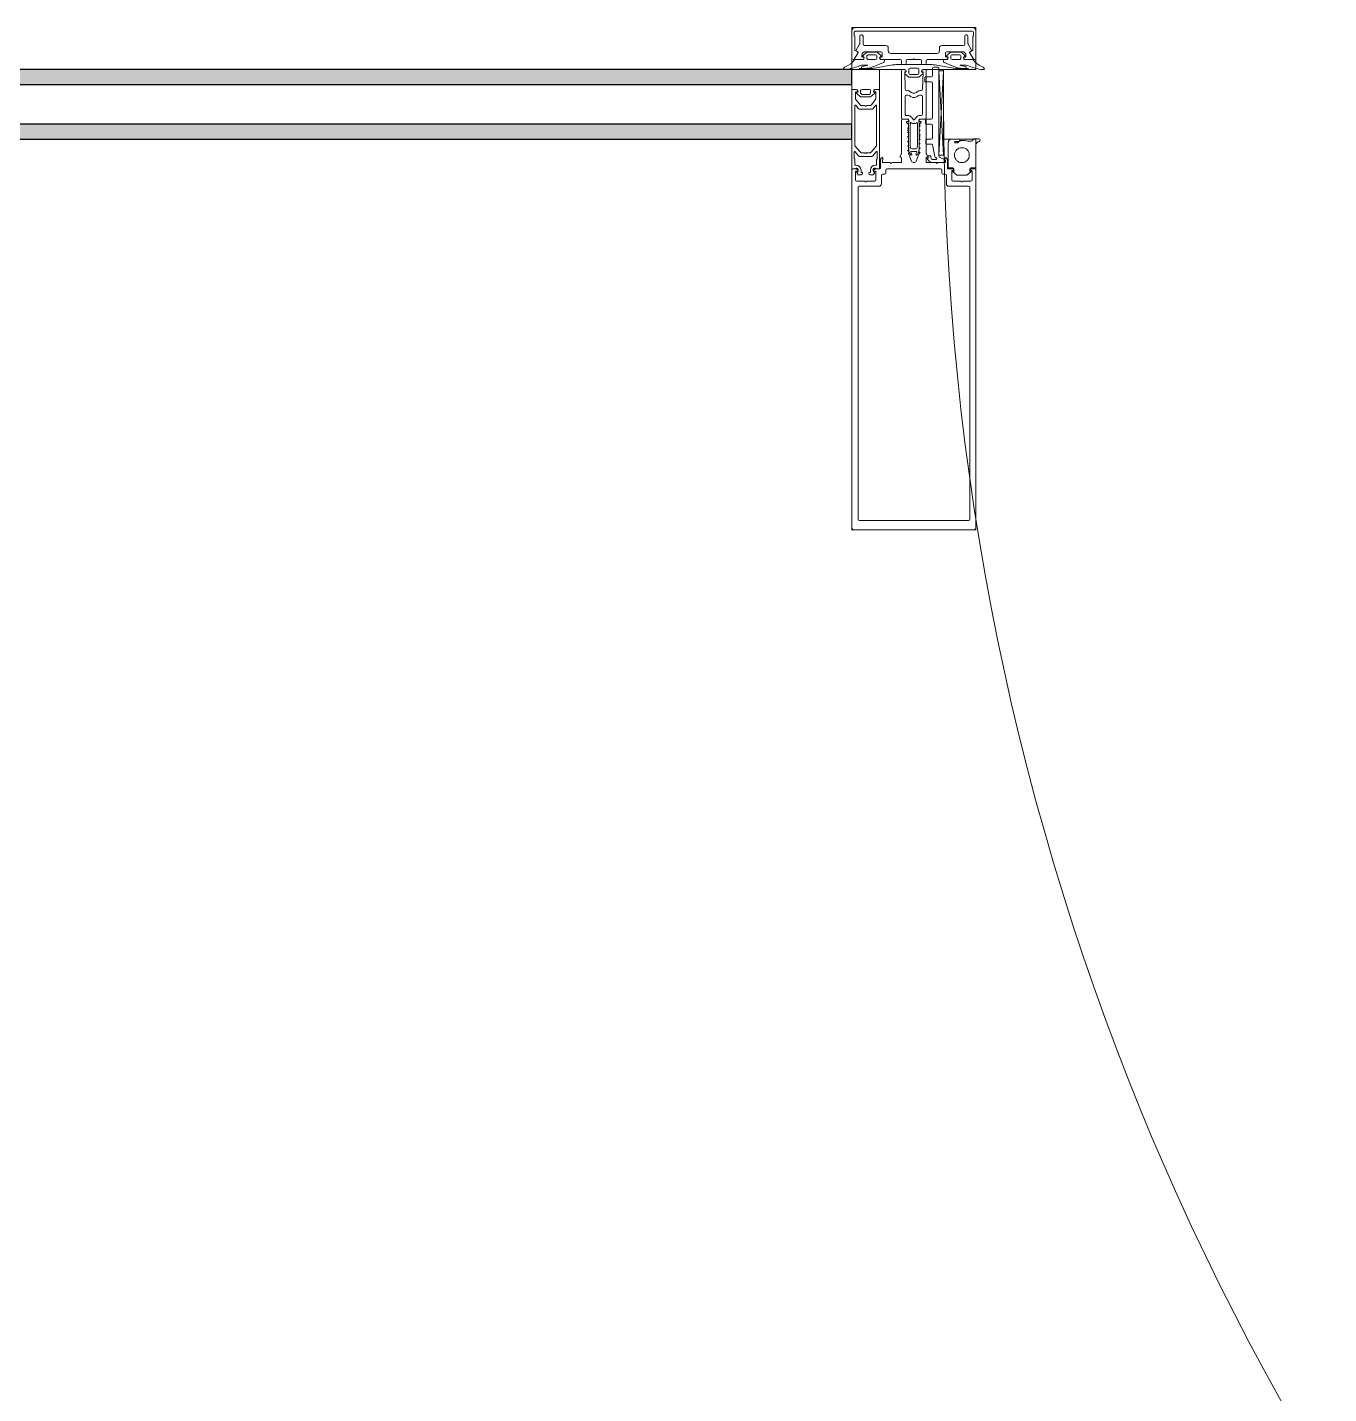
# Model space of a CAD drawing. Header units: millimetres. Extents: x 90978 to 295199, y -4084 to 97293.
# Drawn here: x 194347 to 194871, y 33613 to 34164 of the extents above; entities that cross this region are included whole.
import ezdxf

# ---------------------------------------------------------------- set-up
doc = ezdxf.new("R2010")
doc.units = ezdxf.units.MM
doc.header["$MEASUREMENT"] = 0
for name, color, linetype, lineweight in [('CSM-STL-XX-ZZ-M3-A-XXXX-00001_detached _19_04_21__rvt-1-Level 0$0$A-DETL-GENF', 7, 'CONTINUOUS', 9), ('CSM-STL-XX-ZZ-M3-A-XXXX-00001_detached _19_04_21__rvt-1-Level 0$0$A-DOOR', 4, 'CONTINUOUS', 9), ('CSM-STL-XX-ZZ-M3-A-XXXX-00001_detached _19_04_21__rvt-1-Level 0$0$A-GLAZ-CURT', 7, 'CONTINUOUS', 9), ('CSM-STL-XX-ZZ-M3-A-XXXX-00001_detached _19_04_21__rvt-1-Level 0$0$A-GLAZ-CWMG', 7, 'CONTINUOUS', 9)]:
    doc.layers.add(name, color=color, linetype=linetype, lineweight=lineweight)

msp = doc.modelspace()

# ---------------------------------------------------------------- hatches: boundary and pattern name
at = {"layer": 'CSM-STL-XX-ZZ-M3-A-XXXX-00001_detached _19_04_21__rvt-1-Level 0$0$A-GLAZ-CURT'}
h = msp.add_hatch(color=256, dxfattribs=at)
h.paths.add_polyline_path([(194679.03, 34118.73), (194679.03, 34124.73), (194038.09, 34124.73), (194038.09, 34118.73), (194099.26, 34118.73)], flags=0)
h.paths.add_polyline_path([(194679.03, 34140.73), (194679.03, 34146.73), (194038.09, 34146.73), (194038.09, 34140.73), (194099.26, 34140.73)], flags=0)

# ---------------------------------------------------------------- linework, layer by layer
at = {"layer": 'CSM-STL-XX-ZZ-M3-A-XXXX-00001_detached _19_04_21__rvt-1-Level 0$0$A-DETL-GENF', "extrusion": (0, 0, -1)}
for p, q in [((194679.03, 34162.23), (194679.03, 34151.23)), ((194680.03, 34160.38), (194680.03, 34161.73)), ((194727.53, 34163.73), (194680.53, 34163.73)), ((194680.53, 34162.23), (194684.73, 34162.23)), ((194682.23, 34157.26), (194682.23, 34160.22)), ((194682.73, 34160.72), (194683.03, 34160.72)), ((194683.53, 34160.22), (194683.53, 34156.92)), ((194684.73, 34162.23), (194726.83, 34162.23)), ((194724.53, 34156.92), (194724.53, 34160.22)), ((194725.03, 34160.72), (194725.33, 34160.72)), ((194725.83, 34160.22), (194725.83, 34157.26)), ((194726.83, 34162.23), (194727.53, 34162.23)), ((194728.03, 34161.73), (194728.03, 34160.38)), ((194729.03, 34151.23), (194729.03, 34162.23)), ((194680.23, 34154.51), (194680.23, 34160.03)), ((194680.76, 34154.57), (194682.16, 34157.01)), ((194684.03, 34156.42), (194692.73, 34156.42)), ((194693.73, 34155.42), (194693.73, 34154.22)), ((194714.33, 34154.22), (194714.33, 34155.42)), ((194715.33, 34156.42), (194724.03, 34156.42)), ((194725.9, 34157.01), (194727.31, 34154.57)), ((194727.83, 34160.03), (194727.83, 34154.6)), ((194679.53, 34150.73), (194679.91, 34150.73)), ((194680.06, 34151.03), (194681.6, 34153.62)), ((194680.09, 34150.84), (194681.44, 34153.55)), ((194683.06, 34150.72), (194680.23, 34150.72)), ((194681.35, 34153.82), (194680.34, 34154.33)), ((194680.43, 34150.71), (194683.68, 34150.71)), ((194681.53, 34153.9), (194680.83, 34154.3)), ((194683.03, 34152.42), (194683.03, 34151.92)), ((194683.68, 34151.85), (194683.23, 34151.72)), ((194683.53, 34152.37), (194685.03, 34153.71)), ((194683.88, 34151.81), (194683.68, 34151.85)), ((194683.88, 34150.91), (194683.88, 34151.81)), ((194690.73, 34153.92), (194684.53, 34153.92)), ((194685.03, 34153.71), (194689.24, 34153.71)), ((194685.13, 34152.21), (194685.13, 34151.21)), ((194688.63, 34152.71), (194685.63, 34152.71)), ((194685.63, 34150.71), (194688.63, 34150.71)), ((194691.82, 34149.59), (194687.93, 34148.01)), ((194689.13, 34151.21), (194689.13, 34152.21)), ((194689.24, 34153.71), (194690.73, 34152.37)), ((194690.58, 34151.85), (194690.38, 34151.81)), ((194690.38, 34151.81), (194690.38, 34150.91)), ((194691.03, 34151.72), (194690.58, 34151.85)), ((194690.58, 34150.71), (194692.13, 34150.71)), ((194698.53, 34150.72), (194691.21, 34150.72)), ((194691.23, 34151.92), (194691.23, 34153.42)), ((194692.13, 34150.71), (194692.13, 34150.05)), ((194694.73, 34153.22), (194704.03, 34153.22)), ((194699.03, 34149.22), (194699.03, 34150.22)), ((194700.93, 34150.22), (194700.93, 34149.22)), ((194703.73, 34150.72), (194701.43, 34150.72)), ((194704.03, 34153.22), (194713.33, 34153.22)), ((194706.63, 34150.72), (194704.33, 34150.72)), ((194707.13, 34149.22), (194707.13, 34150.22)), ((194709.03, 34150.22), (194709.03, 34149.22)), ((194716.86, 34150.72), (194709.53, 34150.72)), ((194715.93, 34150.71), (194715.93, 34150.05)), ((194717.48, 34150.71), (194715.93, 34150.71)), ((194716.24, 34149.59), (194720.13, 34148.01)), ((194716.83, 34153.42), (194716.83, 34151.92)), ((194717.03, 34151.72), (194717.48, 34151.85)), ((194723.53, 34153.92), (194717.33, 34153.92)), ((194718.83, 34153.71), (194717.33, 34152.37)), ((194717.48, 34151.85), (194717.68, 34151.81)), ((194717.68, 34151.81), (194717.68, 34150.91)), ((194723.04, 34153.71), (194718.83, 34153.71)), ((194718.93, 34151.21), (194718.93, 34152.21)), ((194719.43, 34152.71), (194722.43, 34152.71)), ((194722.43, 34150.71), (194719.43, 34150.71)), ((194722.93, 34152.21), (194722.93, 34151.21)), ((194724.53, 34152.37), (194723.04, 34153.71)), ((194724.18, 34151.81), (194724.38, 34151.85)), ((194724.18, 34150.91), (194724.18, 34151.81)), ((194724.38, 34151.85), (194724.83, 34151.72)), ((194727.63, 34150.71), (194724.38, 34150.71)), ((194727.83, 34150.72), (194725.01, 34150.72)), ((194725.03, 34151.92), (194725.03, 34152.42)), ((194726.46, 34153.62), (194728, 34151.03)), ((194727.23, 34154.3), (194726.53, 34153.9)), ((194726.62, 34153.56), (194727.98, 34150.84)), ((194727.73, 34154.43), (194726.69, 34153.83)), ((194728.16, 34150.73), (194728.53, 34150.73)), ((194676.84, 34146.71), (194675.87, 34146.71)), ((194679.03, 34146.73), (194690.23, 34146.73)), ((194679.03, 34138.73), (194679.03, 34146.73)), ((194687.36, 34147.21), (194682.23, 34147.21)), ((194682.23, 34146.71), (194699.03, 34146.71)), ((194683.17, 34147.98), (194685.26, 34148.32)), ((194685.22, 34148.51), (194683.46, 34148.51)), ((194695.44, 34148.56), (194688.22, 34147.29)), ((194690.23, 34146.73), (194690.23, 34142.73)), ((194704.03, 34148.71), (194697.18, 34148.71)), ((194699.03, 34146.71), (194700.38, 34146.71)), ((194699.03, 34136.87), (194699.03, 34146.52)), ((194699.23, 34146.72), (194700.11, 34146.72)), ((194700.43, 34148.72), (194699.53, 34148.72)), ((194700.33, 34145.82), (194700.51, 34139.22)), ((194700.78, 34145.82), (194700.33, 34145.82)), ((194700.44, 34145.05), (194702.03, 34143.71)), ((194700.78, 34145.61), (194700.58, 34145.57)), ((194700.78, 34146.31), (194700.78, 34145.61)), ((194702.03, 34145.21), (194702.03, 34146.81)), ((194702.03, 34143.71), (194706.03, 34143.71)), ((194702.53, 34147.31), (194704.03, 34147.31)), ((194705.53, 34144.71), (194702.53, 34144.71)), ((194710.89, 34148.71), (194704.03, 34148.71)), ((194704.03, 34147.31), (194705.53, 34147.31)), ((194706.03, 34146.81), (194706.03, 34145.21)), ((194706.03, 34143.71), (194707.62, 34145.05)), ((194707.28, 34145.61), (194707.28, 34146.31)), ((194707.73, 34145.82), (194707.28, 34145.82)), ((194707.48, 34145.57), (194707.28, 34145.61)), ((194707.54, 34138.71), (194707.73, 34145.82)), ((194708.53, 34148.72), (194707.63, 34148.72)), ((194707.68, 34146.71), (194709.03, 34146.71)), ((194707.95, 34146.72), (194708.83, 34146.72)), ((194711.03, 34143.72), (194708.63, 34143.72)), ((194709.03, 34146.71), (194725.83, 34146.71)), ((194709.03, 34146.52), (194709.03, 34127.22)), ((194711.53, 34147.22), (194711.53, 34144.22)), ((194713.53, 34147.72), (194712.03, 34147.72)), ((194719.84, 34147.29), (194712.62, 34148.56)), ((194714.03, 34112.22), (194714.03, 34147.22)), ((194716.03, 34146.22), (194714.03, 34112.22)), ((194714.03, 34146.22), (194716.03, 34112.22)), ((194716.03, 34146.22), (194714.03, 34146.22)), ((194714.03, 34146.22), (194714.03, 34112.22)), ((194716.03, 34112.22), (194716.03, 34146.22)), ((194725.83, 34147.21), (194720.71, 34147.21)), ((194724.89, 34147.98), (194722.81, 34148.32)), ((194722.84, 34148.51), (194724.6, 34148.51)), ((194731.22, 34146.71), (194732.19, 34146.71)), ((194680.93, 34138.73), (194679.03, 34138.73)), ((194679.03, 34106.93), (194679.03, 34138.23)), ((194679.53, 34138.73), (194680.53, 34138.73)), ((194681.33, 34137.63), (194681.33, 34138.33)), ((194682.58, 34138.23), (194682.58, 34137.23)), ((194684.58, 34138.73), (194683.08, 34138.73)), ((194686.08, 34138.73), (194684.58, 34138.73)), ((194686.58, 34137.23), (194686.58, 34138.23)), ((194687.93, 34137.73), (194687.83, 34138.33)), ((194690.23, 34138.73), (194688.23, 34138.73)), ((194688.73, 34138.73), (194689.73, 34138.73)), ((194690.23, 34142.73), (194690.23, 34138.73)), ((194690.23, 34138.23), (194690.23, 34106.93)), ((194700.51, 34139.22), (194700.52, 34138.71)), ((194701.02, 34138.22), (194701.39, 34138.22)), ((194706.68, 34138.22), (194707.04, 34138.22)), ((194708.43, 34143.52), (194708.46, 34141.92)), ((194708.66, 34141.72), (194711.03, 34141.72)), ((194711.53, 34141.22), (194711.53, 34127.22)), ((194680.53, 34137.53), (194680.53, 34134.73)), ((194680.53, 34134.73), (194682.48, 34132.41)), ((194681.33, 34137.73), (194680.73, 34137.73)), ((194682.58, 34135.73), (194680.99, 34137.07)), ((194681.13, 34137.6), (194681.33, 34137.73)), ((194686.58, 34135.73), (194682.58, 34135.73)), ((194683.08, 34136.73), (194686.08, 34136.73)), ((194688.18, 34137.07), (194686.58, 34135.73)), ((194686.78, 34132.41), (194688.61, 34134.59)), ((194687.83, 34137.63), (194688.04, 34137.6)), ((194688.53, 34137.73), (194687.93, 34137.73)), ((194688.73, 34134.92), (194688.73, 34137.53)), ((194699.03, 34127.22), (194699.03, 34136.87)), ((194700.53, 34135.92), (194700.53, 34128.72)), ((194701.21, 34136.42), (194701.03, 34136.42)), ((194701.39, 34136.42), (194701.21, 34136.42)), ((194707.03, 34136.42), (194706.68, 34136.42)), ((194707.53, 34128.72), (194707.53, 34135.92)), ((194680.23, 34132.21), (194680.23, 34116.2)), ((194681.78, 34130.91), (194680.59, 34132.34)), ((194687.1, 34130.73), (194682.16, 34130.73)), ((194682.86, 34132.23), (194684.33, 34132.23)), ((194684.93, 34132.23), (194686.4, 34132.23)), ((194688.68, 34132.34), (194687.48, 34130.91)), ((194689.03, 34124.2), (194689.03, 34132.21)), ((194701.03, 34128.22), (194701.5, 34128.22)), ((194703.03, 34127.51), (194703.88, 34126.49)), ((194704.19, 34126.49), (194705.04, 34127.51)), ((194706.57, 34128.22), (194707.03, 34128.22)), ((194689.03, 34116.2), (194689.03, 34124.2)), ((194699.03, 34126.22), (194699.03, 34112.85)), ((194701.5, 34126.72), (194699.53, 34126.72)), ((194699.53, 34126.72), (194701.5, 34126.72)), ((194701.09, 34125.36), (194701.03, 34125.62)), ((194701.79, 34124.67), (194701.09, 34125.36)), ((194701.23, 34125.82), (194701.73, 34125.82)), ((194701.43, 34123.12), (194701.83, 34123.35)), ((194701.83, 34122.89), (194701.43, 34123.12)), ((194701.43, 34121.32), (194701.83, 34121.55)), ((194701.84, 34121.8), (194701.66, 34122.12)), ((194701.93, 34122.72), (194701.84, 34121.8)), ((194701.93, 34126.02), (194701.93, 34126.22)), ((194701.93, 34123.53), (194701.93, 34124.32)), ((194706.13, 34126.22), (194706.13, 34126.02)), ((194706.13, 34123.62), (194706.21, 34122.47)), ((194706.22, 34121.8), (194706.13, 34120.83)), ((194706.41, 34122.12), (194706.22, 34121.8)), ((194706.23, 34124.25), (194706.63, 34124.02)), ((194706.63, 34124.02), (194706.23, 34123.79)), ((194706.63, 34122.22), (194706.23, 34121.99)), ((194707.03, 34125.51), (194706.24, 34124.63)), ((194706.33, 34125.82), (194706.83, 34125.82)), ((194706.33, 34122.4), (194706.63, 34122.22)), ((194708.53, 34126.72), (194706.56, 34126.72)), ((194706.63, 34126.72), (194708.53, 34126.72)), ((194708.73, 34126.52), (194708.76, 34124.92)), ((194711.03, 34126.72), (194708.93, 34126.72)), ((194708.96, 34124.72), (194711.03, 34124.72)), ((194709.03, 34112.85), (194709.03, 34126.22)), ((194711.53, 34124.22), (194711.53, 34119.22)), ((194701.83, 34121.09), (194701.43, 34121.32)), ((194701.43, 34119.52), (194701.83, 34119.75)), ((194701.83, 34119.29), (194701.43, 34119.52)), ((194701.43, 34117.72), (194701.83, 34117.95)), ((194701.83, 34117.49), (194701.43, 34117.72)), ((194701.43, 34115.92), (194701.83, 34116.15)), ((194701.84, 34119.11), (194701.66, 34119.42)), ((194701.83, 34119.75), (194701.83, 34120.22)), ((194701.93, 34118.13), (194701.84, 34119.11)), ((194701.93, 34119.93), (194701.93, 34120.92)), ((194701.93, 34116.33), (194701.93, 34117.32)), ((194706.23, 34119.11), (194706.13, 34120.02)), ((194706.13, 34118.22), (194706.13, 34117.23)), ((194706.13, 34116.42), (194706.13, 34115.43)), ((194706.23, 34120.65), (194706.63, 34120.42)), ((194706.63, 34120.42), (194706.23, 34120.19)), ((194706.23, 34120.19), (194706.23, 34119.75)), ((194706.41, 34119.42), (194706.23, 34119.11)), ((194706.23, 34118.85), (194706.63, 34118.62)), ((194706.63, 34118.62), (194706.23, 34118.39)), ((194706.23, 34117.05), (194706.63, 34116.82)), ((194706.63, 34116.82), (194706.23, 34116.59)), ((194708.87, 34118.52), (194708.9, 34116.92)), ((194711.03, 34118.72), (194709.07, 34118.72)), ((194709.1, 34116.72), (194711.03, 34116.72)), ((194711.52, 34116.33), (194712.54, 34111.64)), ((194717.83, 34107.13), (194717.83, 34117.23)), ((194719.33, 34118.73), (194722.11, 34118.73)), ((194722.11, 34117.73), (194720.68, 34117.73)), ((194720.68, 34117.23), (194721.61, 34117.23)), ((194723.43, 34118.13), (194724.73, 34118.13)), ((194725.79, 34117.83), (194727.23, 34117.83)), ((194727.73, 34118.74), (194730.21, 34118.74)), ((194727.73, 34118.33), (194727.73, 34118.74)), ((194729.03, 34116.27), (194729.03, 34107.13)), ((194680.03, 34113.45), (194680.03, 34110.79)), ((194680.3, 34116.01), (194682.48, 34113.41)), ((194681.78, 34111.91), (194680.39, 34113.57)), ((194687.1, 34111.73), (194682.16, 34111.73)), ((194682.86, 34113.23), (194684.33, 34113.23)), ((194684.93, 34113.23), (194686.4, 34113.23)), ((194686.78, 34113.41), (194688.96, 34116.01)), ((194688.88, 34113.57), (194687.48, 34111.91)), ((194689.23, 34110.79), (194689.23, 34113.45)), ((194690.9, 34111.05), (194690.62, 34110.65)), ((194691.42, 34110.4), (194691.56, 34110.59)), ((194698.96, 34112.6), (194698.46, 34111.72)), ((194698.63, 34111.42), (194698.83, 34111.42)), ((194699.03, 34111.22), (194699.03, 34109.42)), ((194701.83, 34115.69), (194701.43, 34115.92)), ((194701.43, 34114.12), (194701.83, 34114.35)), ((194701.83, 34113.89), (194701.43, 34114.12)), ((194701.93, 34114.53), (194701.93, 34115.52)), ((194702.04, 34113.63), (194701.93, 34112.78)), ((194703.11, 34109.84), (194701.97, 34112.59)), ((194702.78, 34112.35), (194702.04, 34113.63)), ((194702.82, 34113.44), (194703.22, 34112.58)), ((194705.06, 34113.72), (194703, 34113.72)), ((194703.15, 34114.72), (194704.03, 34114.72)), ((194704.03, 34114.72), (194704.91, 34114.72)), ((194704.84, 34112.58), (194705.25, 34113.44)), ((194706.09, 34112.59), (194704.96, 34109.84)), ((194706.03, 34113.63), (194705.29, 34112.35)), ((194706.13, 34114.62), (194706.03, 34113.63)), ((194706.23, 34115.25), (194706.63, 34115.02)), ((194706.63, 34115.02), (194706.23, 34114.79)), ((194706.23, 34113.45), (194706.63, 34113.22)), ((194706.63, 34113.22), (194706.23, 34112.99)), ((194709.03, 34109.42), (194709.03, 34111.22)), ((194709.61, 34111.72), (194709.1, 34112.6)), ((194709.23, 34111.42), (194709.43, 34111.42)), ((194709.73, 34111.72), (194709.73, 34110.92)), ((194710.73, 34111.92), (194709.93, 34111.92)), ((194710.93, 34111.22), (194710.93, 34111.72)), ((194712.82, 34111.29), (194713.05, 34111.19)), ((194714.03, 34112.22), (194716.03, 34112.22)), ((194716.26, 34110.46), (194714.61, 34111.23)), ((194716.5, 34110.59), (194716.64, 34110.4)), ((194717.44, 34110.65), (194717.16, 34111.05)), ((194679.03, 34106.22), (194679.03, 34094.05)), ((194680.07, 34106.75), (194679.23, 34106.73)), ((194680.56, 34106.72), (194679.53, 34106.72)), ((194680.75, 34106.99), (194680.07, 34106.75)), ((194680.23, 34110.45), (194680.23, 34108.43)), ((194680.43, 34108.23), (194680.73, 34108.23)), ((194680.53, 34102.22), (194680.53, 34105.52)), ((194680.73, 34105.72), (194681.33, 34105.72)), ((194681.47, 34105.58), (194681.61, 34106.23)), ((194682.73, 34106.23), (194682.73, 34105.43)), ((194682.93, 34105.23), (194683.18, 34105.23)), ((194683.38, 34105.03), (194683.38, 34104.83)), ((194685.88, 34104.83), (194685.88, 34105.03)), ((194686.08, 34105.23), (194686.33, 34105.23)), ((194686.53, 34105.43), (194686.53, 34106.23)), ((194687.65, 34106.23), (194687.8, 34105.58)), ((194687.93, 34105.72), (194688.53, 34105.72)), ((194689.27, 34106.73), (194688.52, 34106.99)), ((194688.53, 34108.23), (194688.83, 34108.23)), ((194690.33, 34106.72), (194688.71, 34106.72)), ((194688.73, 34105.52), (194688.73, 34102.22)), ((194689.03, 34108.43), (194689.03, 34110.45)), ((194690.03, 34106.73), (194689.27, 34106.73)), ((194690.53, 34110.36), (194690.53, 34106.92)), ((194691.33, 34109.42), (194691.33, 34110.11)), ((194694.48, 34109.22), (194691.53, 34109.22)), ((194692.73, 34105.02), (194692.73, 34106.22)), ((194693.23, 34106.72), (194704.03, 34106.72)), ((194698.83, 34109.22), (194695.08, 34109.22)), ((194704.03, 34106.72), (194709.43, 34106.72)), ((194712.98, 34109.22), (194709.23, 34109.22)), ((194709.43, 34106.72), (194714.83, 34106.72)), ((194712.88, 34110.42), (194711.73, 34110.42)), ((194712, 34109.22), (194715.98, 34109.22)), ((194716.53, 34109.22), (194713.58, 34109.22)), ((194715.33, 34106.22), (194715.33, 34105.02)), ((194716.73, 34110.11), (194716.73, 34109.42)), ((194717.53, 34106.92), (194717.53, 34110.36)), ((194719.36, 34106.72), (194717.73, 34106.72)), ((194719.73, 34107.13), (194717.83, 34107.13)), ((194719.33, 34102.22), (194719.33, 34105.52)), ((194721.38, 34104.13), (194719.34, 34105.85)), ((194720.13, 34106.09), (194719.53, 34106.09)), ((194719.53, 34105.72), (194720.13, 34105.72)), ((194720.13, 34106.09), (194720.13, 34106.73)), ((194725.38, 34104.13), (194727.43, 34105.85)), ((194726.98, 34105.47), (194725.38, 34104.13)), ((194726.63, 34106.09), (194726.63, 34106.73)), ((194726.63, 34106.09), (194727.23, 34106.09)), ((194726.73, 34105.72), (194727.33, 34105.72)), ((194729.03, 34107.13), (194727.03, 34107.13)), ((194728.53, 34106.72), (194727.51, 34106.72)), ((194727.53, 34105.52), (194727.53, 34102.22)), ((194729.03, 34094.05), (194729.03, 34106.22)), ((194684.33, 34101.72), (194681.03, 34101.72)), ((194681.63, 34104.33), (194681.11, 34104.94)), ((194682.88, 34104.33), (194681.63, 34104.33)), ((194682.03, 34099.72), (194689.93, 34099.72)), ((194688.23, 34101.72), (194684.93, 34101.72)), ((194687.63, 34104.33), (194686.38, 34104.33)), ((194688.16, 34104.94), (194687.63, 34104.33)), ((194690.93, 34100.72), (194690.93, 34104.02)), ((194691.43, 34104.52), (194692.23, 34104.52)), ((194715.83, 34104.52), (194716.63, 34104.52)), ((194717.13, 34104.02), (194717.13, 34100.72)), ((194718.13, 34099.72), (194726.03, 34099.72)), ((194723.13, 34101.72), (194719.83, 34101.72)), ((194725.38, 34104.13), (194721.38, 34104.13)), ((194727.03, 34101.72), (194723.73, 34101.72)), ((194679.03, 33972.93), (194679.03, 34094.05)), ((194681.53, 34094.05), (194681.53, 34099.22)), ((194681.53, 33972.93), (194681.53, 34094.05)), ((194726.53, 34099.22), (194726.53, 34094.05)), ((194726.53, 34094.05), (194726.53, 33972.93)), ((194729.03, 33972.93), (194729.03, 34094.05)), ((194679.03, 33962.23), (194679.03, 33972.92)), ((194681.53, 33972.92), (194681.53, 33965.53)), ((194726.53, 33965.53), (194726.53, 33972.92)), ((194729.03, 33972.92), (194729.03, 33962.23)), ((194682.03, 33965.03), (194726.03, 33965.03)), ((194728.03, 33961.23), (194680.03, 33961.23))]:
    msp.add_line(p, q, dxfattribs=at)
msp.add_circle((-194723.38, 34112.23), 3, dxfattribs=at)
for centre, radius, start, end in [((-194680.53, 34162.23), 1.5, 0, 90), ((-194680.53, 34161.73), 0.5, 0, 90), ((-194680.23, 34160.38), 0.2, 300, 0), ((-194680.03, 34160.03), 0.2, 120, 180), ((-194682.73, 34160.22), 0.5, 0, 90), ((-194683.03, 34160.22), 0.5, 90, 180), ((-194725.03, 34160.22), 0.5, 0, 90), ((-194725.33, 34160.22), 0.5, 90, 180), ((-194727.53, 34162.23), 1.5, 90, 180), ((-194727.53, 34161.73), 0.5, 90, 180), ((-194728.03, 34160.03), 0.2, 0, 60.0066), ((-194727.83, 34160.38), 0.2, 180, 240.0066), ((-194680.93, 34154.47), 0.2, 300, 30), ((-194681.73, 34157.26), 0.5, 180, 210), ((-194684.03, 34156.92), 0.5, 270, 0), ((-194692.73, 34155.42), 1, 90, 180), ((-194715.33, 34155.42), 1, 0, 90), ((-194724.03, 34156.92), 0.5, 180, 270), ((-194726.33, 34157.26), 0.5, 330, 0), ((-194727.13, 34154.47), 0.2, 150, 240), ((-194727.63, 34154.6), 0.2, 180, 239.9992), ((-194674.33, 34154.58), 7, 215.5761, 250.052), ((-194679.53, 34151.23), 0.5, 270, 0), ((-194679.91, 34150.93), 0.2, 206.565, 270), ((-194680.23, 34150.92), 0.2, 270, 30.7437), ((-194680.43, 34150.21), 0.5, 35.5761, 90), ((-194680.43, 34154.51), 0.2, 296.565, 0), ((-194681.26, 34153.64), 0.2, 116.565, 206.565), ((-194681.43, 34153.72), 0.2, 120, 210.7437), ((-194684.53, 34152.42), 1.5, 0, 90), ((-194683.23, 34151.92), 0.2, 270, 0), ((-194683.06, 34151.72), 1, 194.4775, 270), ((-194683.73, 34152.14), 0.3, 280, 48), ((-194683.68, 34150.91), 0.2, 180, 270), ((-194683.83, 34151.52), 0.2, 90.0001, 194.4775), ((-194685.63, 34152.21), 0.5, 0, 90), ((-194685.63, 34151.21), 0.5, 315, 0), ((-194685.63, 34151.21), 0.5, 270, 315), ((-194688.63, 34152.21), 0.5, 90, 180), ((-194688.63, 34151.21), 0.5, 180, 270), ((-194690.43, 34151.52), 0.2, 345.5225, 89.9999), ((-194691.21, 34151.72), 1, 270, 345.5225), ((-194690.58, 34150.91), 0.2, 270, 0), ((-194690.53, 34152.14), 0.3, 132, 259.9999), ((-194690.73, 34153.42), 0.5, 90, 180), ((-194691.03, 34151.92), 0.2, 180, 270), ((-194691.63, 34150.05), 0.5, 180, 247.9638), ((-194694.73, 34154.22), 1, 270, 0), ((-194698.53, 34150.22), 0.5, 90, 180), ((-194699.53, 34149.22), 0.5, 270, 0), ((-194700.43, 34149.22), 0.5, 180, 270), ((-194701.43, 34150.22), 0.5, 0, 90), ((-194704.03, 34150.72), 0.3, 360, 90), ((-194704.03, 34150.72), 0.3, 90, 180), ((-194706.63, 34150.22), 0.5, 90, 180), ((-194707.63, 34149.22), 0.5, 270, 0), ((-194708.53, 34149.22), 0.5, 180, 270), ((-194709.53, 34150.22), 0.5, 0, 90), ((-194713.33, 34154.22), 1, 180, 270), ((-194716.43, 34150.05), 0.5, 292.0362, 0), ((-194717.33, 34153.42), 0.5, 0, 90), ((-194717.03, 34151.92), 0.2, 270, 0), ((-194716.86, 34151.72), 1, 194.4775, 270), ((-194717.53, 34152.14), 0.3, 280, 48), ((-194717.48, 34150.91), 0.2, 180, 270), ((-194717.63, 34151.52), 0.2, 90.0001, 194.4775), ((-194719.43, 34152.21), 0.5, 0, 90), ((-194719.43, 34151.21), 0.5, 270, 0), ((-194722.43, 34152.21), 0.5, 90, 180), ((-194722.43, 34151.21), 0.5, 225, 270), ((-194722.43, 34151.21), 0.5, 180, 224.9999), ((-194723.53, 34152.42), 1.5, 90, 180), ((-194724.23, 34151.52), 0.2, 345.5225, 89.9999), ((-194725.01, 34151.72), 1, 270, 345.5225), ((-194724.38, 34150.91), 0.2, 270, 0), ((-194724.33, 34152.14), 0.3, 132, 259.9999), ((-194724.83, 34151.92), 0.2, 180, 270), ((-194726.63, 34153.72), 0.2, 329.2563, 60), ((-194726.79, 34153.65), 0.2, 333.4345, 59.9992), ((-194727.63, 34150.21), 0.5, 90, 144.4239), ((-194727.83, 34150.92), 0.2, 149.2563, 270), ((-194728.16, 34150.93), 0.2, 270, 333.4345), ((-194733.73, 34154.58), 7, 289.948, 324.4239), ((-194728.53, 34151.23), 0.5, 180, 270), ((-194675.87, 34146.96), 0.25, 270, 28.9338), ((-194677.4, 34146.12), 2, 28.9338, 70.052), ((-194676.84, 34148.21), 1.5, 256.6793, 270), ((-194666.59, 34191.52), 46, 249.8563, 256.6793), ((-194682.23, 34147.01), 0.2, 360, 90), ((-194682.23, 34146.91), 0.2, 270, 0), ((-194683.46, 34145.51), 3, 69.8563, 90), ((-194683.32, 34147.61), 0.4, 270, 68.1713), ((-194684.21, 34155.8), 8.63, 260.1615, 275.8999), ((-194685.22, 34148.41), 0.1, 90, 248.1714), ((-194684.21, 34155.8), 8.63, 244.4231, 260.1615), ((-194687.36, 34152.21), 5, 260, 270), ((-194697.18, 34138.71), 10, 80, 90), ((-194699.23, 34146.52), 0.2, 0, 90), ((-194700.11, 34145.82), 0.9, 90, 163.3984), ((-194700.63, 34145.28), 0.3, 310, 79.9999), ((-194700.38, 34146.31), 0.4, 90, 180), ((-194700.78, 34146.02), 0.2, 180, 270), ((-194702.53, 34146.81), 0.5, 0, 90), ((-194702.53, 34145.21), 0.5, 270, 0), ((-194705.53, 34146.81), 0.5, 90, 180), ((-194705.53, 34145.21), 0.5, 180, 270), ((-194707.28, 34146.02), 0.2, 270, 0), ((-194707.95, 34145.82), 0.9, 16.6016, 90), ((-194707.68, 34146.31), 0.4, 0, 90), ((-194707.43, 34145.28), 0.3, 100.0001, 230), ((-194708.63, 34143.52), 0.2, 359, 90), ((-194708.83, 34146.52), 0.2, 90, 180), ((-194710.89, 34138.71), 10, 90, 100), ((-194711.03, 34144.22), 0.5, 180, 270), ((-194712.03, 34147.22), 0.5, 0, 90), ((-194713.53, 34147.22), 0.5, 90, 180), ((-194720.71, 34152.21), 5, 270, 280), ((-194723.86, 34155.8), 8.63, 279.8385, 295.5769), ((-194723.86, 34155.8), 8.63, 264.1001, 279.8385), ((-194722.84, 34148.41), 0.1, 291.8289, 90), ((-194724.6, 34145.51), 3, 90, 110.1437), ((-194724.74, 34147.61), 0.4, 111.8287, 270), ((-194741.47, 34191.52), 46, 283.3207, 290.1437), ((-194725.83, 34147.01), 0.2, 90, 180), ((-194725.83, 34146.91), 0.2, 180, 270), ((-194731.22, 34148.21), 1.5, 270, 283.3207), ((-194730.66, 34146.12), 2, 109.948, 151.0662), ((-194732.19, 34146.96), 0.25, 151.0662, 270), ((-194679.53, 34138.23), 0.5, 0, 90), ((-194680.53, 34137.7), 1.03, 89.8537, 164.2368), ((-194680.93, 34138.33), 0.4, 90, 180), ((-194683.08, 34138.23), 0.5, 0, 90), ((-194686.08, 34138.23), 0.5, 90, 180), ((-194688.73, 34137.7), 1.03, 15.7632, 90.1463), ((-194688.23, 34138.33), 0.4, 360, 90), ((-194689.73, 34138.23), 0.5, 90, 135), ((-194689.73, 34138.23), 0.5, 135, 180), ((-194701.02, 34138.72), 0.5, 270, 358.4904), ((-194701.39, 34136.22), 2, 90, 131.4097), ((-194706.68, 34136.22), 2, 48.5904, 90), ((-194707.04, 34138.72), 0.5, 181.5074, 270), ((-194708.66, 34141.92), 0.2, 270, 359), ((-194711.03, 34141.22), 0.5, 90, 180), ((-194680.73, 34137.53), 0.2, 0, 90), ((-194681.18, 34137.3), 0.3, 310, 80), ((-194681.33, 34137.93), 0.2, 165.5225, 269.9999), ((-194683.08, 34137.23), 0.5, 270, 0), ((-194686.08, 34137.23), 0.5, 180, 270), ((-194687.93, 34137.93), 0.2, 270.0001, 14.4775), ((-194687.98, 34137.3), 0.3, 99.9999, 230), ((-194688.53, 34137.53), 0.2, 90, 180), ((-194688.23, 34134.92), 0.5, 180, 220), ((-194701.03, 34135.92), 0.5, 0, 90), ((-194701.39, 34134.42), 2, 90, 131.4097), ((-194704.03, 34139.22), 2, 270.0042, 311.4097), ((-194704.03, 34137.42), 2, 270.0042, 311.4097), ((-194704.03, 34139.22), 2, 228.5904, 270.0043), ((-194704.03, 34137.42), 2, 228.5904, 270.0043), ((-194706.68, 34134.42), 2, 48.5904, 90), ((-194707.03, 34135.92), 0.5, 90, 180), ((-194680.43, 34132.21), 0.2, 0, 140), ((-194682.16, 34131.23), 0.5, 270, 320), ((-194682.86, 34132.73), 0.5, 270, 320), ((-194684.63, 34132.23), 0.3, 180, 0), ((-194686.4, 34132.73), 0.5, 220, 270), ((-194687.1, 34131.23), 0.5, 220, 270), ((-194688.83, 34132.21), 0.2, 40, 180), ((-194699.53, 34127.22), 0.5, 270, 0), ((-194701.03, 34128.72), 0.5, 315, 0), ((-194701.03, 34128.72), 0.5, 270, 315), ((-194701.5, 34126.22), 2, 90, 140), ((-194706.57, 34126.22), 2, 40, 90), ((-194707.03, 34128.72), 0.5, 180, 270), ((-194708.53, 34127.22), 0.5, 180, 270), ((-194711.03, 34127.22), 0.5, 180, 270), ((-194699.53, 34126.22), 0.5, 0, 90), ((-194701.23, 34125.62), 0.2, 360, 90), ((-194701.43, 34126.22), 0.5, 90, 180), ((-194701.5, 34126.22), 0.5, 90, 183.2381), ((-194701.83, 34122.22), 0.2, 359.9994, 59.9994), ((-194701.73, 34126.02), 0.2, 180, 270), ((-194701.43, 34124.32), 0.5, 135, 180), ((-194701.73, 34123.53), 0.2, 180, 239.9999), ((-194701.73, 34122.72), 0.2, 120, 180), ((-194807.56, 34120.22), 105.73, 0, 0.856), ((-194701.73, 34121.73), 0.2, 180, 239.9999), ((-194807.55, 34120.22), 105.72, 1.2165, 3.2381), ((-194807.56, 34120.22), 105.03, 357.2582, 2.6873), ((-194702.85, 34125.14), 0.2, 2.6873, 65.6339), ((-194702.85, 34125.14), 0.2, 65.6341, 128.5808), ((-194704.03, 34126.62), 1.7, 269.9999, 308.5808), ((-194704.03, 34126.62), 0.2, 269.9998, 320), ((-194704.03, 34126.62), 0.2, 220, 270.0002), ((-194704.03, 34126.62), 1.7, 231.4193, 270.0001), ((-194705.22, 34125.14), 0.2, 51.4193, 177.3127), ((-194600.51, 34120.22), 105.03, 177.3127, 182.7418), ((-194706.56, 34126.22), 0.5, 356.762, 90), ((-194600.5, 34120.22), 105.73, 176.762, 178.7834), ((-194706.33, 34124.43), 0.2, 300.0001, 21.156), ((-194706.63, 34126.22), 0.5, 0, 90), ((-194706.33, 34126.02), 0.2, 270, 0), ((-194706.33, 34123.62), 0.2, 0, 60), ((-194706.33, 34122.63), 0.2, 300, 360), ((-194706.33, 34121.82), 0.2, 0, 60), ((-194600.5, 34120.22), 105.73, 179.144, 180), ((-194706.23, 34122.22), 0.2, 119.9999, 179.9992), ((-194706.83, 34125.62), 0.2, 90, 180), ((-194708.53, 34126.22), 0.5, 90, 180), ((-194708.93, 34126.52), 0.2, 359, 90), ((-194708.96, 34124.92), 0.2, 270, 359), ((-194711.03, 34124.22), 0.5, 90, 180), ((-194680.53, 34116.2), 0.3, 320, 0), ((-194688.73, 34116.2), 0.3, 180, 220), ((-194701.83, 34119.52), 0.2, 0, 60), ((-194701.73, 34120.92), 0.2, 120, 180), ((-194701.73, 34119.93), 0.2, 180, 239.656), ((-194701.73, 34119.12), 0.2, 120, 180), ((-194701.73, 34118.13), 0.2, 180, 239.9999), ((-194701.73, 34117.32), 0.2, 120, 180), ((-194701.73, 34116.33), 0.2, 180, 239.9999), ((-194807.56, 34120.22), 105.73, 356.4226, 359.3983), ((-194600.5, 34120.22), 105.73, 180.6016, 183.5774), ((-194706.33, 34120.83), 0.2, 300.0001, 360), ((-194706.33, 34120.02), 0.2, 0, 60), ((-194706.33, 34119.03), 0.2, 300.0001, 360), ((-194706.33, 34118.22), 0.2, 0, 60), ((-194706.33, 34117.23), 0.2, 300.0001, 0), ((-194706.33, 34116.42), 0.2, 0, 60), ((-194706.23, 34119.52), 0.2, 120, 180), ((-194709.07, 34118.52), 0.2, 359, 90), ((-194709.1, 34116.92), 0.2, 270, 359), ((-194711.03, 34119.22), 0.5, 180, 270), ((-194711.03, 34116.22), 0.5, 90, 167.698), ((-194719.33, 34117.23), 1.5, 0, 90), ((-194720.68, 34117.48), 0.25, 270, 90), ((-194721.61, 34117.53), 0.3, 217.4952, 270), ((-194723.43, 34116.13), 2, 37.4952, 90), ((-194722.11, 34118.23), 0.5, 90, 270), ((-194724.73, 34116.13), 2, 90, 121.7883), ((-194727.23, 34118.33), 0.5, 180, 270), ((-194730.53, 34116.27), 1.5, 0, 80.6077), ((-194730.21, 34118.24), 0.5, 90, 260.6077), ((-194680.23, 34113.45), 0.2, 0, 140), ((-194680.23, 34110.79), 0.2, 300, 0), ((-194680.03, 34110.45), 0.2, 120, 180), ((-194682.16, 34112.23), 0.5, 270, 320), ((-194682.86, 34113.73), 0.5, 270, 320), ((-194684.63, 34113.23), 0.3, 180, 0), ((-194686.4, 34113.73), 0.5, 220, 270), ((-194687.1, 34112.23), 0.5, 220, 270), ((-194689.03, 34113.45), 0.2, 40, 180), ((-194689.23, 34110.45), 0.2, 0, 60), ((-194689.03, 34110.79), 0.2, 180, 240), ((-194691.03, 34110.36), 0.5, 0, 35), ((-194691.23, 34110.82), 0.4, 35, 90.0002), ((-194691.23, 34110.82), 0.4, 90.0002, 214.9998), ((-194698.63, 34111.62), 0.2, 270, 30), ((-194698.53, 34112.85), 0.5, 180, 210), ((-194701.73, 34115.52), 0.2, 120, 180), ((-194701.73, 34114.53), 0.2, 180, 239.9999), ((-194701.73, 34113.72), 0.2, 120, 180), ((-194702.43, 34112.78), 0.5, 337.5, 360), ((-194703.15, 34115.22), 0.5, 270, 357.2582), ((-194702.99, 34112.47), 0.25, 270.0001, 330), ((-194703, 34113.52), 0.2, 335, 90), ((-194702.99, 34112.47), 0.25, 180, 270), ((-194705.07, 34112.47), 0.25, 270, 0), ((-194704.91, 34115.22), 0.5, 182.7418, 270), ((-194705.06, 34113.52), 0.2, 90, 205), ((-194705.07, 34112.47), 0.25, 210, 270.0001), ((-194705.63, 34112.78), 0.5, 180.0003, 202.5), ((-194706.33, 34115.43), 0.2, 300.0001, 0), ((-194706.33, 34114.62), 0.2, 0, 60), ((-194706.33, 34113.63), 0.2, 300.0001, 360), ((-194706.33, 34112.82), 0.2, 0.0002, 60), ((-194709.53, 34112.85), 0.5, 330, 0), ((-194709.23, 34111.22), 0.2, 0, 90), ((-194709.63, 34110.72), 0.2, 327.6077, 90.0001), ((-194709.43, 34111.62), 0.2, 150, 270), ((-194712, 34112.22), 3, 270, 327.6077), ((-194709.93, 34111.72), 0.2, 0, 90), ((-194710.73, 34111.72), 0.2, 90, 180), ((-194711.73, 34111.22), 0.8, 270, 0), ((-194713.03, 34111.75), 0.5, 294.9999, 347.698), ((-194712.88, 34110.82), 0.4, 114.9999, 270), ((-194715.03, 34112.14), 1, 295, 359.9999), ((-194716.83, 34110.82), 0.4, 325, 90), ((-194716.83, 34110.82), 0.4, 90, 144.9999), ((-194717.03, 34110.36), 0.5, 144.9999, 180), ((-194679.23, 34106.93), 0.2, 270, 0), ((-194679.53, 34106.22), 0.5, 0, 90), ((-194680.43, 34108.43), 0.2, 270, 0), ((-194680.73, 34105.52), 0.2, 0, 90), ((-194680.56, 34105.72), 1, 90, 165.5225), ((-194680.73, 34106.23), 2, 90, 180), ((-194680.97, 34106.37), 0.659, 69.9999, 193.0144), ((-194681.33, 34105.13), 0.3, 318.8879, 83.122), ((-194681.27, 34105.63), 0.2, 193.0144, 263.122), ((-194681.33, 34105.92), 0.2, 165.5225, 270), ((-194682.93, 34105.43), 0.2, 270, 0), ((-194683.18, 34105.03), 0.2, 90, 180), ((-194686.08, 34105.03), 0.2, 0, 90), ((-194686.33, 34105.43), 0.2, 180, 270), ((-194688.53, 34106.23), 2, 0, 90), ((-194688.29, 34106.37), 0.659, 346.9856, 109.9999), ((-194687.93, 34105.92), 0.2, 270, 14.4775), ((-194688.71, 34105.72), 1, 14.4775, 90), ((-194687.99, 34105.63), 0.2, 276.878, 346.9856), ((-194687.93, 34105.13), 0.3, 96.878, 221.1121), ((-194688.53, 34105.52), 0.2, 90, 180), ((-194688.83, 34108.43), 0.2, 180, 270), ((-194690.03, 34106.93), 0.2, 180, 270), ((-194690.33, 34106.92), 0.2, 180, 270), ((-194691.83, 34110.11), 0.5, 0, 34.9998), ((-194691.53, 34109.42), 0.2, 270, 0), ((-194693.23, 34106.22), 0.5, 0, 90), ((-194694.78, 34109.22), 0.3, 180, 0), ((-194698.83, 34109.42), 0.2, 180, 270), ((-194704.03, 34110.22), 1, 270, 337.5), ((-194704.03, 34110.22), 1, 202.5, 270), ((-194709.23, 34109.42), 0.2, 270, 0), ((-194713.28, 34109.22), 0.3, 180, 0), ((-194714.83, 34106.22), 0.5, 90, 180), ((-194715.98, 34109.87), 0.65, 115, 270), ((-194716.53, 34109.42), 0.2, 180, 270), ((-194716.23, 34110.11), 0.5, 145, 180), ((-194717.73, 34106.92), 0.2, 270, 0), ((-194719.53, 34105.89), 0.2, 349.1589, 90), ((-194719.53, 34105.52), 0.2, 0, 90), ((-194719.36, 34105.72), 1, 90, 165.5225), ((-194719.73, 34106.73), 0.4, 90, 180), ((-194720.13, 34105.92), 0.2, 165.5225, 270), ((-194726.73, 34105.92), 0.2, 270, 14.4775), ((-194727.51, 34105.72), 1, 14.4775, 90), ((-194727.03, 34106.73), 0.4, 0, 90), ((-194727.03, 34106.73), 0.4, 0, 90), ((-194727.23, 34105.89), 0.2, 90, 190.8411), ((-194727.33, 34105.52), 0.2, 90, 180), ((-194728.53, 34106.22), 0.5, 90, 180), ((-194681.03, 34102.22), 0.5, 270, 0), ((-194682.03, 34099.22), 0.5, 0, 90), ((-194682.88, 34104.83), 0.5, 180, 270), ((-194684.63, 34101.72), 0.3, 180, 0), ((-194686.38, 34104.83), 0.5, 270, 0), ((-194688.23, 34102.22), 0.5, 180, 270), ((-194689.93, 34100.72), 1, 180, 270), ((-194691.43, 34104.02), 0.5, 0, 90), ((-194692.23, 34105.02), 0.5, 180, 270), ((-194715.83, 34105.02), 0.5, 270, 0), ((-194716.63, 34104.02), 0.5, 90, 180), ((-194718.13, 34100.72), 1, 270, 0), ((-194719.83, 34102.22), 0.5, 270, 0), ((-194723.43, 34101.72), 0.3, 180, 0), ((-194726.03, 34099.22), 0.5, 90, 180), ((-194727.03, 34102.22), 0.5, 180, 270), ((-194680.03, 33962.23), 1, 270, 0), ((-194682.03, 33965.53), 0.5, 270, 0), ((-194726.03, 33965.53), 0.5, 180, 270), ((-194728.03, 33962.23), 1, 180, 270)]:
    msp.add_arc(centre, radius, start, end, dxfattribs=at)
at = {"layer": 'CSM-STL-XX-ZZ-M3-A-XXXX-00001_detached _19_04_21__rvt-1-Level 0$0$A-DOOR'}
msp.add_arc((195786.08, 34132.73), 1070.05, 180, 270, dxfattribs=at)
at = {"layer": 'CSM-STL-XX-ZZ-M3-A-XXXX-00001_detached _19_04_21__rvt-1-Level 0$0$A-GLAZ-CURT', "lineweight": 30}
for p, q in [((194679.03, 34146.73), (194038.09, 34146.73)), ((194679.03, 34140.73), (194679.03, 34146.73)), ((194038.09, 34140.73), (194679.03, 34140.73)), ((194679.03, 34124.73), (194038.09, 34124.73)), ((194679.03, 34118.73), (194679.03, 34124.73)), ((194038.09, 34118.73), (194679.03, 34118.73))]:
    msp.add_line(p, q, dxfattribs=at)
at = {"layer": 'CSM-STL-XX-ZZ-M3-A-XXXX-00001_detached _19_04_21__rvt-1-Level 0$0$A-GLAZ-CWMG', "lineweight": 20, "extrusion": (0, 0, -1)}
for p, q in [((194729.03, 34163.73), (194679.03, 34163.73)), ((194679.03, 34163.73), (194679.03, 33961.23)), ((194729.03, 34146.73), (194729.03, 34163.73)), ((194716.03, 34118.73), (194716.03, 34146.73)), ((194716.03, 34146.73), (194729.03, 34146.73)), ((194729.03, 34118.73), (194716.03, 34118.73)), ((194729.03, 33961.23), (194729.03, 34118.73)), ((194679.03, 33961.23), (194729.03, 33961.23))]:
    msp.add_line(p, q, dxfattribs=at)

doc.saveas('drawing.dxf')
